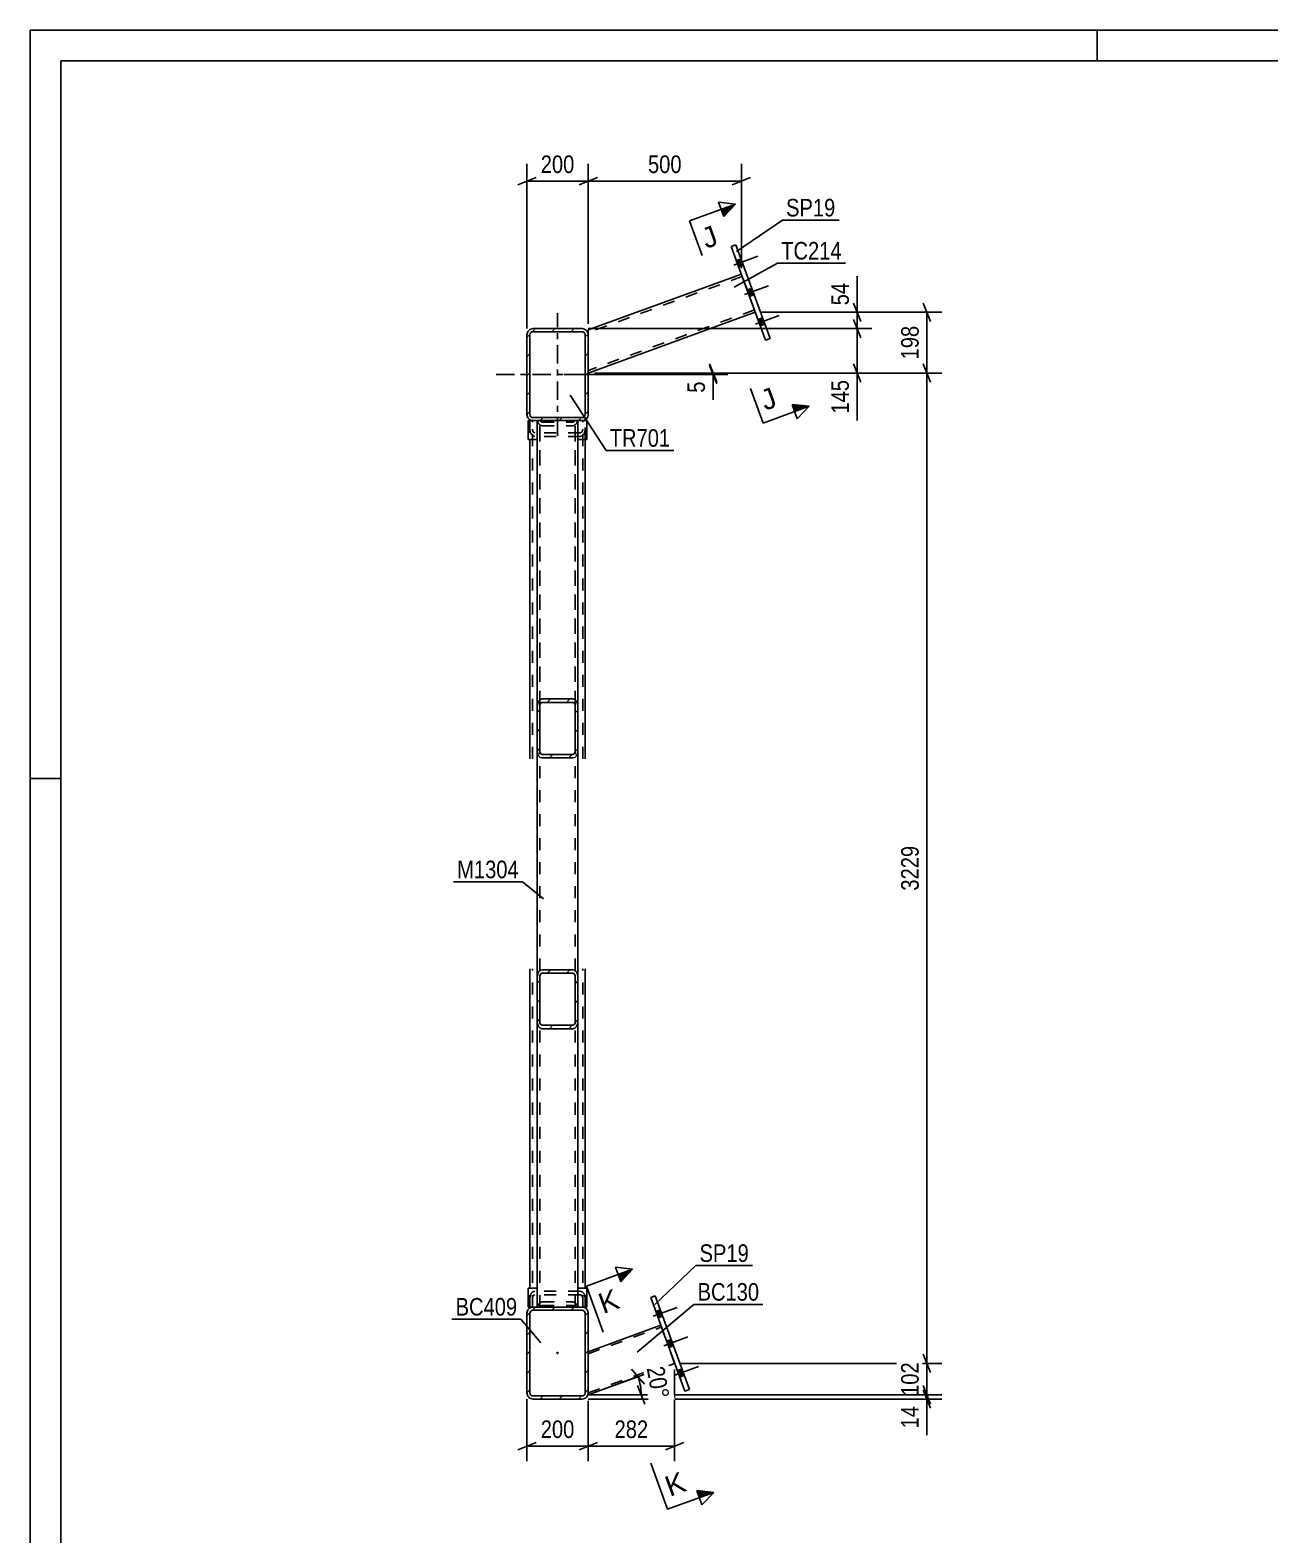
# Model space of a CAD drawing. Header units: millimetres. Extents: x 0 to 594, y 0 to 420.
# Drawn here: x 0 to 202.2, y 174.7 to 420 of the extents above; entities that cross this region are included whole.
import ezdxf

# ---------------------------------------------------------------- set-up
doc = ezdxf.new("R2010")
doc.units = ezdxf.units.MM
doc.linetypes.add('DXK_LINE_DOT2', pattern=[3.9198, 1.9599, -1.9599])
doc.linetypes.add('DXK_LINE_DOT3', pattern=[5.9187, 2.979, -0.9799, 0.9799, -0.9799])
doc.styles.add('Arial', font='ARIAL.TTF', dxfattribs={"height": 0.2})
doc.styles.add('Arial Narrow', font='ARIALN.TTF', dxfattribs={"height": 0.2})

# ---------------------------------------------------------------- blocks, each defined once
blk = doc.blocks.new('Unknown-761550045-1163')
at = {"color": 5, "linetype": 'Continuous'}
for p, q in [((594, 420), (0, 420)), ((0, 420), (0, 0)), ((174, 415), (174, 420)), ((589, 415), (5, 415)), ((5, 415), (5, 5)), ((5, 298), (0, 298))]:
    blk.add_line(p, q, dxfattribs=at)
blk = doc.blocks.new('Part-761550045-3131 - 3045')
at = {"linetype": 'Continuous'}
h = blk.add_hatch(dxfattribs=at)
h.set_pattern_fill('', scale=0.7, style=0, pattern_type=0)
h.set_pattern_definition([(45, (81.019, 197.8296), (-1.57154, 1.57154), [])])
h.paths.add_polyline_path([(81.02, 210.83), (81.02, 197.83), (81.1, 197.45), (81.31, 197.12), (81.64, 196.91), (82.02, 196.83), (90.02, 196.83), (90.4, 196.91), (90.73, 197.12), (90.94, 197.45), (91.02, 197.83), (91.02, 210.83), (90.94, 211.21), (90.73, 211.54), (90.4, 211.75), (90.02, 211.83), (82.02, 211.83), (81.64, 211.75), (81.31, 211.54), (81.1, 211.21)])
h.paths.add_polyline_path([(81.67, 211.18), (81.83, 211.29), (82.02, 211.33), (90.02, 211.33), (90.21, 211.29), (90.37, 211.18), (90.48, 211.02), (90.52, 210.83), (90.52, 197.83), (90.48, 197.64), (90.37, 197.48), (90.21, 197.37), (90.02, 197.33), (82.02, 197.33), (81.83, 197.37), (81.67, 197.48), (81.56, 197.64), (81.52, 197.83), (81.52, 210.83), (81.56, 211.02)])
blk.add_hatch(color=246, dxfattribs=at).paths.add_polyline_path([(86.02, 204.23, -1), (86.02, 204.43, -1)])
at = {"color": 2, "linetype": 'Continuous'}
for p, q in [((81.1, 211.21), (81.02, 210.83)), ((81.52, 210.83), (81.56, 211.02)), ((82.02, 211.83), (81.64, 211.75)), ((81.83, 211.29), (82.02, 211.33)), ((82.02, 211.83), (90.02, 211.83)), ((82.02, 211.33), (90.02, 211.33)), ((90.4, 211.75), (90.02, 211.83)), ((90.02, 211.33), (90.21, 211.29)), ((90.48, 211.02), (90.52, 210.83)), ((91.02, 210.83), (90.94, 211.21)), ((81.02, 197.83), (81.02, 210.83)), ((81.52, 197.83), (81.52, 210.83)), ((90.52, 197.83), (90.52, 210.83)), ((91.02, 197.83), (91.02, 210.83)), ((81.02, 197.83), (81.1, 197.45)), ((81.56, 197.64), (81.52, 197.83)), ((81.64, 196.91), (82.02, 196.83)), ((82.02, 197.33), (81.83, 197.37)), ((82.02, 197.33), (90.02, 197.33)), ((82.02, 196.83), (90.02, 196.83)), ((90.21, 197.37), (90.02, 197.33)), ((90.02, 196.83), (90.4, 196.91)), ((90.52, 197.83), (90.48, 197.64)), ((90.94, 197.45), (91.02, 197.83))]:
    blk.add_line(p, q, dxfattribs=at)
at = {"color": 246, "linetype": 'DXK_LINE_DOT2'}
blk.add_line((86.02, 204.33), (86.02, 204.33), dxfattribs=at)
at = {"color": 246, "linetype": 'Continuous'}
blk.add_circle((86.02, 204.33), 0.1, dxfattribs=at)
at = {"color": 2, "linetype": 'Continuous'}
for centre, radius, start, end in [((82.02, 210.83), 1, 112.5, 157.5), ((82.02, 210.83), 0.5, 112.5, 157.5), ((90.02, 210.83), 0.5, 22.5, 67.5), ((90.02, 210.83), 1, 22.5, 67.5), ((82.02, 197.83), 1, 202.5, 247.5), ((82.02, 197.83), 0.5, 202.5, 247.5), ((90.02, 197.83), 0.5, 292.5, 337.5), ((90.02, 197.83), 1, 292.5, 337.5)]:
    blk.add_arc(centre, radius, start, end, dxfattribs=at)
blk = doc.blocks.new('Part-761550045-3078 - 3045')
at = {"color": 7, "linetype": 'DXK_LINE_DOT2'}
for p, q in [((90.52, 356.33), (81.52, 356.33)), ((81.52, 356.33), (81.52, 353.25)), ((81.92, 301.19), (81.92, 356.33)), ((90.12, 301.19), (90.12, 356.33)), ((90.52, 353.25), (90.52, 356.33)), ((81.52, 354.92), (81.58, 354.47)), ((81.95, 354.7), (81.92, 354.92)), ((82.01, 353.84), (82.32, 353.75)), ((82.32, 354.34), (82.17, 354.38)), ((89.72, 354.34), (82.32, 354.34)), ((89.72, 353.75), (82.32, 353.75)), ((89.87, 354.38), (89.72, 354.34)), ((89.72, 353.75), (90.03, 353.84)), ((90.12, 354.92), (90.09, 354.7)), ((90.46, 354.47), (90.52, 354.92))]:
    blk.add_line(p, q, dxfattribs=at)
at = {"color": 2, "linetype": 'Continuous'}
for p, q in [((81.52, 301.19), (81.52, 353.25)), ((90.52, 301.19), (90.52, 353.25))]:
    blk.add_line(p, q, dxfattribs=at)
at = {"color": 7, "linetype": 'DXK_LINE_DOT2'}
for centre, radius, start, end in [((82.61, 354.72), 1.06, 193.2949, 235.5336), ((82.47, 354.82), 0.532, 193.2949, 235.5336), ((89.57, 354.82), 0.532, 304.4664, 346.7051), ((89.42, 354.72), 1.06, 304.4664, 346.7051)]:
    blk.add_arc(centre, radius, start, end, dxfattribs=at)
blk = doc.blocks.new('Part-761550045-3055 - 3045')
at = {"color": 2, "linetype": 'Continuous'}
for p, q in [((89.32, 214.91), (90.82, 214.91)), ((90.82, 211.83), (90.82, 214.91)), ((90.82, 211.83), (90.02, 211.83)), ((90.82, 211.83), (90.82, 211.83))]:
    blk.add_line(p, q, dxfattribs=at)
at = {"color": 7, "linetype": 'DXK_LINE_DOT2'}
for p, q in [((89.32, 211.83), (89.32, 214.91)), ((89.32, 214.91), (90.82, 214.91)), ((90.02, 211.83), (89.32, 211.83)), ((89.32, 211.83), (89.32, 211.83)), ((89.32, 211.83), (90.82, 211.83)), ((90.82, 211.83), (90.82, 211.83))]:
    blk.add_line(p, q, dxfattribs=at)
blk = doc.blocks.new('Part-761550045-3053 - 3045')
at = {"color": 7, "linetype": 'DXK_LINE_DOT2'}
for p, q in [((90.82, 356.33), (89.32, 356.33)), ((89.32, 356.33), (89.32, 356.33)), ((90.02, 356.33), (89.32, 356.33)), ((89.32, 353.25), (89.32, 356.33)), ((90.82, 356.33), (90.82, 356.33)), ((89.32, 353.25), (90.82, 353.25))]:
    blk.add_line(p, q, dxfattribs=at)
at = {"color": 2, "linetype": 'Continuous'}
for p, q in [((90.82, 356.33), (90.02, 356.33)), ((90.82, 356.33), (90.82, 356.33)), ((90.82, 353.25), (90.82, 356.33)), ((89.32, 353.25), (90.82, 353.25))]:
    blk.add_line(p, q, dxfattribs=at)
blk = doc.blocks.new('Part-761550045-3054 - 3045')
at = {"color": 2, "linetype": 'Continuous'}
for p, q in [((81.22, 211.83), (81.22, 214.91)), ((81.22, 214.91), (82.72, 214.91)), ((81.22, 211.83), (81.22, 211.83)), ((81.22, 211.83), (82.02, 211.83))]:
    blk.add_line(p, q, dxfattribs=at)
at = {"color": 7, "linetype": 'DXK_LINE_DOT2'}
for p, q in [((81.22, 214.91), (82.72, 214.91)), ((82.72, 211.83), (82.72, 214.91)), ((81.22, 211.83), (82.72, 211.83)), ((81.22, 211.83), (81.22, 211.83)), ((82.02, 211.83), (82.72, 211.83)), ((82.72, 211.83), (82.72, 211.83))]:
    blk.add_line(p, q, dxfattribs=at)
blk = doc.blocks.new('Bolt-761550045-3185 - 3045')
at = {"linetype": 'Continuous'}
for points in [[(115.2, 382.44), (115.58, 381.41), (116.33, 381.68), (115.95, 382.71)], [(115.2, 382.44), (115.58, 381.41), (116.33, 381.68), (115.95, 382.71)], [(115.2, 382.44), (115.58, 381.41), (116.33, 381.68), (115.95, 382.71)], [(116.95, 377.63), (117.33, 376.59), (118.08, 376.87), (117.71, 377.9)], [(116.95, 377.63), (117.33, 376.59), (118.08, 376.87), (117.71, 377.9)], [(118.71, 372.81), (119.08, 371.78), (119.83, 372.05), (119.46, 373.08)], [(118.71, 372.81), (119.08, 371.78), (119.83, 372.05), (119.46, 373.08)], [(118.71, 372.81), (119.08, 371.78), (119.83, 372.05), (119.46, 373.08)]]:
    blk.add_hatch(color=1, dxfattribs=at).paths.add_polyline_path(points)
at = {"color": 1, "linetype": 'Continuous'}
for p, q in [((114.78, 381.7), (118.68, 383.12)), ((114.78, 381.7), (118.68, 383.12)), ((114.78, 381.7), (118.68, 383.12)), ((115.2, 382.44), (115.95, 382.71)), ((115.2, 382.44), (115.95, 382.71)), ((115.2, 382.44), (115.95, 382.71)), ((115.58, 381.41), (116.33, 381.68)), ((115.58, 381.41), (116.33, 381.68)), ((115.58, 381.41), (116.33, 381.68)), ((116.53, 376.89), (120.43, 378.31)), ((116.53, 376.89), (120.43, 378.31)), ((116.95, 377.63), (117.71, 377.9)), ((116.95, 377.63), (117.71, 377.9)), ((117.33, 376.59), (118.08, 376.87)), ((117.33, 376.59), (118.08, 376.87)), ((118.28, 372.07), (122.18, 373.49)), ((118.28, 372.07), (122.18, 373.49)), ((118.28, 372.07), (122.18, 373.49)), ((118.71, 372.81), (119.46, 373.08)), ((118.71, 372.81), (119.46, 373.08)), ((118.71, 372.81), (119.46, 373.08)), ((119.08, 371.78), (119.83, 372.05)), ((119.08, 371.78), (119.83, 372.05)), ((119.08, 371.78), (119.83, 372.05))]:
    blk.add_line(p, q, dxfattribs=at)
blk = doc.blocks.new('Part-761550045-3121 - 3045')
at = {"color": 2, "linetype": 'Continuous'}
for p, q in [((115.11, 385.02), (114.36, 384.74)), ((114.36, 384.74), (119.92, 369.47)), ((120.67, 369.75), (115.11, 385.02)), ((119.92, 369.47), (120.67, 369.75))]:
    blk.add_line(p, q, dxfattribs=at)
blk = doc.blocks.new('Part-761550045-3068 - 3045')
at = {"color": 2, "linetype": 'Continuous'}
for p, q in [((81.22, 356.33), (81.22, 356.33)), ((81.22, 356.33), (82.02, 356.33)), ((81.22, 353.25), (81.22, 356.33)), ((82.72, 353.25), (81.22, 353.25))]:
    blk.add_line(p, q, dxfattribs=at)
at = {"color": 7, "linetype": 'DXK_LINE_DOT2'}
for p, q in [((82.72, 356.33), (81.22, 356.33)), ((81.22, 356.33), (81.22, 356.33)), ((82.02, 356.33), (82.72, 356.33)), ((82.72, 356.33), (82.72, 356.33)), ((82.72, 356.33), (82.72, 353.25)), ((81.22, 353.25), (82.72, 353.25))]:
    blk.add_line(p, q, dxfattribs=at)
blk = doc.blocks.new('Part-761550045-3094 - 3045')
at = {"color": 7, "linetype": 'DXK_LINE_DOT2'}
for p, q in [((82.72, 356.33), (89.32, 356.33)), ((82.72, 302.51), (82.72, 356.33)), ((83.12, 211.83), (83.12, 356.33)), ((88.92, 211.83), (88.92, 356.33)), ((89.32, 302.51), (89.32, 356.33)), ((82.72, 211.83), (82.72, 265.65)), ((89.32, 211.83), (89.32, 265.65)), ((89.32, 211.83), (82.72, 211.83))]:
    blk.add_line(p, q, dxfattribs=at)
at = {"color": 2, "linetype": 'Continuous'}
for p, q in [((82.72, 265.65), (82.72, 302.51)), ((89.32, 265.65), (89.32, 302.51))]:
    blk.add_line(p, q, dxfattribs=at)
blk = doc.blocks.new('Part-761550045-3100 - 3045')
at = {"color": 2, "linetype": 'Continuous'}
for p, q in [((91.02, 204.54), (102.86, 208.85)), ((91.02, 197.52), (105.11, 202.65)), ((91.02, 197.57), (91.02, 197.83)), ((91.02, 197.57), (91.02, 197.52))]:
    blk.add_line(p, q, dxfattribs=at)
at = {"color": 7, "linetype": 'DXK_LINE_DOT2'}
for p, q in [((91.02, 204.22), (102.96, 208.57)), ((105.11, 202.65), (102.86, 208.85)), ((91.02, 204.49), (91.02, 204.54)), ((91.02, 197.83), (91.02, 204.54)), ((91.02, 197.84), (105.01, 202.93))]:
    blk.add_line(p, q, dxfattribs=at)
blk = doc.blocks.new('Part-761550045-3101 - 3045')
at = {"color": 2, "linetype": 'Continuous'}
for p, q in [((81.52, 214.91), (81.52, 266.97)), ((90.52, 266.97), (90.52, 214.91))]:
    blk.add_line(p, q, dxfattribs=at)
at = {"color": 7, "linetype": 'DXK_LINE_DOT2'}
for p, q in [((81.92, 211.83), (81.92, 266.97)), ((90.12, 211.83), (90.12, 266.97)), ((81.52, 211.83), (81.52, 214.91)), ((81.58, 213.69), (81.52, 213.24)), ((81.92, 213.24), (81.95, 213.46)), ((82.32, 214.41), (82.01, 214.32)), ((82.17, 213.78), (82.32, 213.82)), ((89.72, 214.41), (82.32, 214.41)), ((89.72, 213.82), (82.32, 213.82)), ((90.03, 214.32), (89.72, 214.41)), ((89.72, 213.82), (89.87, 213.78)), ((90.09, 213.46), (90.12, 213.24)), ((90.52, 213.24), (90.46, 213.69)), ((90.52, 211.83), (90.52, 214.91)), ((81.52, 211.83), (90.52, 211.83))]:
    blk.add_line(p, q, dxfattribs=at)
for centre, radius, start, end in [((82.61, 213.44), 1.06, 124.4664, 166.7051), ((82.47, 213.34), 0.532, 124.4664, 166.7051), ((89.57, 213.34), 0.532, 13.2949, 55.5336), ((89.42, 213.44), 1.06, 13.2949, 55.5336)]:
    blk.add_arc(centre, radius, start, end, dxfattribs=at)
blk = doc.blocks.new('Part-761550045-3116 - 3045')
at = {"color": 2, "linetype": 'Continuous'}
for p, q in [((116.01, 380.21), (91.02, 371.11)), ((118.27, 374.01), (91.02, 364.09)), ((91.02, 371.11), (91.02, 370.33))]:
    blk.add_line(p, q, dxfattribs=at)
at = {"color": 7, "linetype": 'DXK_LINE_DOT2'}
for p, q in [((116.15, 379.83), (91.02, 370.69)), ((118.27, 374.01), (116.01, 380.21)), ((118.13, 374.38), (91.02, 364.51)), ((91.02, 371.11), (91.02, 370.86)), ((91.02, 364.09), (91.02, 370.33))]:
    blk.add_line(p, q, dxfattribs=at)
blk = doc.blocks.new('Bolt-761550045-3186 - 3045')
at = {"linetype": 'Continuous'}
for points in [[(102.04, 211.08), (102.42, 210.05), (103.17, 210.32), (102.8, 211.36)], [(102.04, 211.08), (102.42, 210.05), (103.17, 210.32), (102.8, 211.36)], [(102.04, 211.08), (102.42, 210.05), (103.17, 210.32), (102.8, 211.36)], [(103.8, 206.27), (104.17, 205.23), (104.93, 205.51), (104.55, 206.54)], [(103.8, 206.27), (104.17, 205.23), (104.93, 205.51), (104.55, 206.54)], [(105.55, 201.45), (105.93, 200.42), (106.68, 200.69), (106.3, 201.73)], [(105.55, 201.45), (105.93, 200.42), (106.68, 200.69), (106.3, 201.73)], [(105.55, 201.45), (105.93, 200.42), (106.68, 200.69), (106.3, 201.73)]]:
    blk.add_hatch(color=1, dxfattribs=at).paths.add_polyline_path(points)
at = {"color": 1, "linetype": 'Continuous'}
for p, q in [((101.62, 210.34), (105.52, 211.76)), ((101.62, 210.34), (105.52, 211.76)), ((101.62, 210.34), (105.52, 211.76)), ((102.04, 211.08), (102.8, 211.36)), ((102.04, 211.08), (102.8, 211.36)), ((102.04, 211.08), (102.8, 211.36)), ((102.42, 210.05), (103.17, 210.32)), ((102.42, 210.05), (103.17, 210.32)), ((102.42, 210.05), (103.17, 210.32)), ((103.38, 205.53), (107.27, 206.95)), ((103.38, 205.53), (107.27, 206.95)), ((103.8, 206.27), (104.55, 206.54)), ((103.8, 206.27), (104.55, 206.54)), ((104.17, 205.23), (104.93, 205.51)), ((104.17, 205.23), (104.93, 205.51)), ((105.13, 200.71), (109.03, 202.13)), ((105.13, 200.71), (109.03, 202.13)), ((105.13, 200.71), (109.03, 202.13)), ((105.55, 201.45), (106.3, 201.73)), ((105.55, 201.45), (106.3, 201.73)), ((105.55, 201.45), (106.3, 201.73)), ((105.93, 200.42), (106.68, 200.69)), ((105.93, 200.42), (106.68, 200.69)), ((105.93, 200.42), (106.68, 200.69))]:
    blk.add_line(p, q, dxfattribs=at)
blk = doc.blocks.new('Part-761550045-3126 - 3045')
at = {"color": 2, "linetype": 'Continuous'}
for p, q in [((101.96, 213.66), (101.21, 213.39)), ((107.52, 198.39), (101.96, 213.66)), ((101.21, 213.39), (106.76, 198.12)), ((106.76, 198.12), (107.52, 198.39))]:
    blk.add_line(p, q, dxfattribs=at)
blk = doc.blocks.new('Part-761550045-3168 - 3045')
at = {"linetype": 'Continuous'}
h = blk.add_hatch(dxfattribs=at)
h.set_pattern_fill('', scale=0.7, style=0, pattern_type=0)
h.set_pattern_definition([(45, (81.019, 357.3296), (-1.57154, 1.57154), [])])
h.paths.add_polyline_path([(81.02, 370.33), (81.02, 357.33), (81.1, 356.95), (81.31, 356.62), (81.64, 356.41), (82.02, 356.33), (90.02, 356.33), (90.4, 356.41), (90.73, 356.62), (90.94, 356.95), (91.02, 357.33), (91.02, 370.33), (90.94, 370.71), (90.73, 371.04), (90.4, 371.25), (90.02, 371.33), (82.02, 371.33), (81.64, 371.25), (81.31, 371.04), (81.1, 370.71)])
h.paths.add_polyline_path([(81.67, 370.68), (81.83, 370.79), (82.02, 370.83), (90.02, 370.83), (90.21, 370.79), (90.37, 370.68), (90.48, 370.52), (90.52, 370.33), (90.52, 357.33), (90.48, 357.14), (90.37, 356.98), (90.21, 356.87), (90.02, 356.83), (82.02, 356.83), (81.83, 356.87), (81.67, 356.98), (81.56, 357.14), (81.52, 357.33), (81.52, 370.33), (81.56, 370.52)])
at = {"color": 7, "linetype": 'DXK_LINE_DOT3'}
for p, q in [((86.02, 353.83), (86.02, 373.83)), ((76.02, 363.83), (96.02, 363.83))]:
    blk.add_line(p, q, dxfattribs=at)
at = {"color": 2, "linetype": 'Continuous'}
for p, q in [((81.1, 370.71), (81.02, 370.33)), ((81.52, 370.33), (81.56, 370.52)), ((82.02, 371.33), (81.64, 371.25)), ((81.83, 370.79), (82.02, 370.83)), ((82.02, 371.33), (90.02, 371.33)), ((82.02, 370.83), (90.02, 370.83)), ((90.4, 371.25), (90.02, 371.33)), ((90.02, 370.83), (90.21, 370.79)), ((90.48, 370.52), (90.52, 370.33)), ((91.02, 370.33), (90.94, 370.71)), ((81.02, 357.33), (81.02, 370.33)), ((81.52, 357.33), (81.52, 370.33)), ((90.52, 357.33), (90.52, 370.33)), ((91.02, 357.33), (91.02, 370.33)), ((81.02, 357.33), (81.1, 356.95)), ((81.56, 357.14), (81.52, 357.33)), ((81.64, 356.41), (82.02, 356.33)), ((82.02, 356.83), (81.83, 356.87)), ((82.02, 356.83), (90.02, 356.83)), ((82.02, 356.33), (90.02, 356.33)), ((90.21, 356.87), (90.02, 356.83)), ((90.02, 356.33), (90.4, 356.41)), ((90.52, 357.33), (90.48, 357.14)), ((90.94, 356.95), (91.02, 357.33))]:
    blk.add_line(p, q, dxfattribs=at)
for centre, radius, start, end in [((82.02, 370.33), 1, 112.5, 157.5), ((82.02, 370.33), 0.5, 112.5, 157.5), ((90.02, 370.33), 0.5, 22.5, 67.5), ((90.02, 370.33), 1, 22.5, 67.5), ((82.02, 357.33), 1, 202.5, 247.5), ((82.02, 357.33), 0.5, 202.5, 247.5), ((90.02, 357.33), 0.5, 292.5, 337.5), ((90.02, 357.33), 1, 292.5, 337.5)]:
    blk.add_arc(centre, radius, start, end, dxfattribs=at)
blk = doc.blocks.new('Part-761550045-3193 - 3045')
at = {"linetype": 'Continuous'}
h = blk.add_hatch(dxfattribs=at)
h.set_pattern_fill('', scale=0.7, style=0, pattern_type=0)
h.set_pattern_definition([(45, (82.719, 302.5065), (-1.57154, 1.57154), [])])
h.paths.add_polyline_path([(82.72, 309.8), (82.72, 302.51), (82.78, 302.06), (82.95, 301.68), (83.21, 301.43), (83.52, 301.34), (88.52, 301.34), (88.83, 301.43), (89.08, 301.68), (89.26, 302.06), (89.32, 302.51), (89.32, 309.8), (89.26, 310.25), (89.08, 310.63), (88.83, 310.88), (88.52, 310.97), (83.52, 310.97), (83.21, 310.88), (82.95, 310.63), (82.78, 310.25)])
h.paths.add_polyline_path([(83.24, 310.22), (83.37, 310.34), (83.52, 310.39), (88.52, 310.39), (88.67, 310.34), (88.8, 310.22), (88.89, 310.03), (88.92, 309.8), (88.92, 302.51), (88.89, 302.28), (88.8, 302.09), (88.67, 301.97), (88.52, 301.92), (83.52, 301.92), (83.37, 301.97), (83.24, 302.09), (83.15, 302.28), (83.12, 302.51), (83.12, 309.8), (83.15, 310.03)])
at = {"color": 2, "linetype": 'Continuous'}
for p, q in [((82.72, 309.8), (82.72, 356.33)), ((89.32, 309.8), (89.32, 356.33)), ((82.78, 310.25), (82.72, 309.8)), ((82.72, 302.51), (82.72, 309.8)), ((83.12, 309.8), (83.15, 310.03)), ((83.12, 302.51), (83.12, 309.8)), ((83.52, 310.97), (83.21, 310.88)), ((83.37, 310.34), (83.52, 310.39)), ((83.52, 310.97), (88.52, 310.97)), ((83.52, 310.39), (88.52, 310.39)), ((88.83, 310.88), (88.52, 310.97)), ((88.52, 310.39), (88.67, 310.34)), ((88.89, 310.03), (88.92, 309.8)), ((88.92, 302.51), (88.92, 309.8)), ((89.32, 309.8), (89.26, 310.25)), ((89.32, 302.51), (89.32, 309.8)), ((82.72, 302.51), (82.78, 302.06)), ((83.15, 302.28), (83.12, 302.51)), ((83.52, 301.92), (83.37, 301.97)), ((83.52, 301.92), (88.52, 301.92)), ((88.67, 301.97), (88.52, 301.92)), ((88.92, 302.51), (88.89, 302.28)), ((89.26, 302.06), (89.32, 302.51)), ((83.21, 301.43), (83.52, 301.34)), ((83.52, 301.34), (88.52, 301.34)), ((88.52, 301.34), (88.83, 301.43))]:
    blk.add_line(p, q, dxfattribs=at)
at = {"color": 7, "linetype": 'DXK_LINE_DOT2'}
for p, q in [((82.72, 356.33), (89.32, 356.33)), ((82.78, 356.22), (82.77, 356.33)), ((83.12, 302.51), (83.12, 356.33)), ((83.2, 356.33), (83.24, 356.26)), ((83.24, 356.26), (83.37, 356.13)), ((83.37, 356.13), (83.52, 356.09)), ((83.52, 356.09), (88.52, 356.09)), ((88.52, 356.09), (88.67, 356.13)), ((88.67, 356.13), (88.8, 356.26)), ((88.8, 356.26), (88.83, 356.33)), ((88.92, 302.51), (88.92, 356.33)), ((89.27, 356.33), (89.26, 356.22)), ((83.52, 355.5), (83.21, 355.59)), ((83.52, 355.5), (88.52, 355.5)), ((88.83, 355.59), (88.52, 355.5)), ((82.72, 302.51), (82.72, 309.8)), ((89.32, 302.51), (89.32, 309.8))]:
    blk.add_line(p, q, dxfattribs=at)
for centre, start, end in [((83.81, 356.47), 193.2949, 235.5336), ((88.22, 356.47), 304.4664, 346.7051)]:
    blk.add_arc(centre, 1.06, start, end, dxfattribs=at)
at = {"color": 2, "linetype": 'Continuous'}
for centre, radius, start, end in [((83.81, 310.01), 1.06, 124.4664, 166.7051), ((83.67, 309.91), 0.532, 124.4664, 166.7051), ((88.37, 309.91), 0.532, 13.2949, 55.5336), ((88.22, 310.01), 1.06, 13.2949, 55.5336), ((83.81, 302.3), 1.06, 193.2949, 235.5336), ((83.67, 302.41), 0.532, 193.2949, 235.5336), ((88.37, 302.41), 0.532, 304.4664, 346.7051), ((88.22, 302.3), 1.06, 304.4664, 346.7051)]:
    blk.add_arc(centre, radius, start, end, dxfattribs=at)
blk = doc.blocks.new('Part-761550045-3194 - 3045')
at = {"linetype": 'Continuous'}
h = blk.add_hatch(dxfattribs=at)
h.set_pattern_fill('', scale=0.7, style=0, pattern_type=0)
h.set_pattern_definition([(45, (82.719, 258.3542), (-1.57154, 1.57154), [])])
h.paths.add_polyline_path([(82.72, 265.65), (82.72, 258.35), (82.78, 257.91), (82.95, 257.53), (83.21, 257.28), (83.52, 257.19), (88.52, 257.19), (88.83, 257.28), (89.08, 257.53), (89.26, 257.91), (89.32, 258.35), (89.32, 265.65), (89.26, 266.1), (89.08, 266.48), (88.83, 266.73), (88.52, 266.82), (83.52, 266.82), (83.21, 266.73), (82.95, 266.48), (82.78, 266.1)])
h.paths.add_polyline_path([(83.24, 266.07), (83.37, 266.19), (83.52, 266.24), (88.52, 266.24), (88.67, 266.19), (88.8, 266.07), (88.89, 265.88), (88.92, 265.65), (88.92, 258.35), (88.89, 258.13), (88.8, 257.94), (88.67, 257.81), (88.52, 257.77), (83.52, 257.77), (83.37, 257.81), (83.24, 257.94), (83.15, 258.13), (83.12, 258.35), (83.12, 265.65), (83.15, 265.88)])
at = {"color": 2, "linetype": 'Continuous'}
for p, q in [((82.78, 266.1), (82.72, 265.65)), ((82.72, 258.35), (82.72, 265.65)), ((83.12, 265.65), (83.15, 265.88)), ((83.12, 258.35), (83.12, 265.65)), ((83.52, 266.82), (83.21, 266.73)), ((83.37, 266.19), (83.52, 266.24)), ((83.52, 266.82), (88.52, 266.82)), ((83.52, 266.24), (88.52, 266.24)), ((88.83, 266.73), (88.52, 266.82)), ((88.52, 266.24), (88.67, 266.19)), ((88.89, 265.88), (88.92, 265.65)), ((88.92, 258.35), (88.92, 265.65)), ((89.32, 265.65), (89.26, 266.1)), ((89.32, 258.35), (89.32, 265.65)), ((82.72, 211.83), (82.72, 258.35)), ((82.72, 258.35), (82.78, 257.91)), ((83.15, 258.13), (83.12, 258.35)), ((83.52, 257.77), (83.37, 257.81)), ((83.52, 257.77), (88.52, 257.77)), ((88.67, 257.81), (88.52, 257.77)), ((88.92, 258.35), (88.89, 258.13)), ((89.26, 257.91), (89.32, 258.35)), ((89.32, 211.83), (89.32, 258.35)), ((83.21, 257.28), (83.52, 257.19)), ((83.52, 257.19), (88.52, 257.19)), ((88.52, 257.19), (88.83, 257.28))]:
    blk.add_line(p, q, dxfattribs=at)
at = {"color": 7, "linetype": 'DXK_LINE_DOT2'}
for p, q in [((82.72, 258.35), (82.72, 265.65)), ((83.12, 211.83), (83.12, 265.65)), ((88.92, 211.83), (88.92, 265.65)), ((89.32, 258.35), (89.32, 265.65)), ((82.72, 211.83), (89.32, 211.83)), ((82.77, 211.83), (82.78, 211.93)), ((83.2, 211.83), (83.21, 211.85)), ((83.21, 212.57), (83.52, 212.66)), ((83.21, 211.85), (83.24, 211.9)), ((83.37, 212.03), (83.24, 211.9)), ((83.52, 212.07), (83.37, 212.03)), ((83.52, 212.66), (88.52, 212.66)), ((83.52, 212.07), (88.52, 212.07)), ((88.52, 212.66), (88.83, 212.57)), ((88.67, 212.03), (88.52, 212.07)), ((88.8, 211.9), (88.67, 212.03)), ((88.83, 211.83), (88.8, 211.9)), ((89.26, 211.93), (89.27, 211.83))]:
    blk.add_line(p, q, dxfattribs=at)
at = {"color": 2, "linetype": 'Continuous'}
for centre, radius, start, end in [((83.81, 265.86), 1.06, 124.4664, 166.7051), ((83.67, 265.75), 0.532, 124.4664, 166.7051), ((88.37, 265.75), 0.532, 13.2949, 55.5336), ((88.22, 265.86), 1.06, 13.2949, 55.5336), ((83.81, 258.15), 1.06, 193.2949, 235.5336), ((83.67, 258.25), 0.532, 193.2949, 235.5336), ((88.37, 258.25), 0.532, 304.4664, 346.7051), ((88.22, 258.15), 1.06, 304.4664, 346.7051)]:
    blk.add_arc(centre, radius, start, end, dxfattribs=at)
at = {"color": 7, "linetype": 'DXK_LINE_DOT2'}
for centre, start, end in [((83.81, 211.69), 124.4664, 166.7051), ((88.22, 211.69), 13.2949, 55.5336)]:
    blk.add_arc(centre, 1.06, start, end, dxfattribs=at)
blk = doc.blocks.new('StraightDimension-761550045-11286 - 3045')
at = {"color": 7, "linetype": 'Continuous'}
for p, q in [((105.11, 201.65), (105.11, 186.73)), ((91.02, 196.52), (91.02, 186.73)), ((92.52, 189.73), (89.52, 188.53)), ((91.02, 189.13), (105.11, 189.13)), ((103.61, 188.53), (106.61, 189.73))]:
    blk.add_line(p, q, dxfattribs=at)
at = {"color": 0}
blk.add_wipeout([(101.41, 189.88), (101.41, 194.08), (94.72, 194.08), (94.72, 189.88)], dxfattribs=at)
at = {"color": 3, "style": 'Arial Narrow'}
blk.add_text('282', height=2.863, dxfattribs=at).set_placement((95.32, 190.48))
blk = doc.blocks.new('StraightDimension-761550045-11287 - 3045')
at = {"color": 7, "linetype": 'Continuous'}
for p, q in [((81.02, 196.83), (81.02, 186.73)), ((91.02, 196.52), (91.02, 186.73)), ((79.52, 188.53), (82.52, 189.73)), ((81.02, 189.13), (91.02, 189.13)), ((92.52, 189.73), (89.52, 188.53))]:
    blk.add_line(p, q, dxfattribs=at)
at = {"color": 0}
blk.add_wipeout([(89.36, 189.88), (89.36, 194.08), (82.68, 194.08), (82.68, 189.88)], dxfattribs=at)
at = {"color": 3, "style": 'Arial Narrow'}
blk.add_text('200', height=2.863, dxfattribs=at).set_placement((83.28, 190.48))
blk = doc.blocks.new('StraightDimension-761550045-11127 - 3045')
at = {"color": 7, "linetype": 'Continuous'}
for p, q in [((145.67, 375.51), (146.87, 372.51)), ((119.27, 374.01), (148.67, 374.01)), ((146.27, 364.09), (146.27, 374.01)), ((146.87, 362.59), (145.67, 365.59)), ((92.02, 364.09), (148.67, 364.09))]:
    blk.add_line(p, q, dxfattribs=at)
at = {"color": 0}
blk.add_wipeout([(145.52, 372.39), (141.32, 372.39), (141.32, 365.71), (145.52, 365.71)], dxfattribs=at)
at = {"color": 3, "style": 'Arial Narrow'}
blk.add_text('198', height=2.863, rotation=90.0002, dxfattribs=at).set_placement((144.92, 366.31))
blk = doc.blocks.new('StraightDimension-761550045-11128 - 3045')
at = {"color": 7, "linetype": 'Continuous'}
for p, q in [((146.87, 362.59), (145.67, 365.59)), ((92.02, 364.09), (148.67, 364.09)), ((146.27, 202.64), (146.27, 364.09)), ((145.67, 204.14), (146.87, 201.14)), ((106.07, 202.64), (148.67, 202.64))]:
    blk.add_line(p, q, dxfattribs=at)
at = {"color": 0}
blk.add_wipeout([(145.52, 287.62), (141.32, 287.62), (141.32, 279.11), (145.52, 279.11)], dxfattribs=at)
at = {"color": 3, "style": 'Arial Narrow'}
blk.add_text('3229', height=2.863, rotation=90.0002, dxfattribs=at).set_placement((144.92, 279.71))
blk = doc.blocks.new('StraightDimension-761550045-11129 - 3045')
at = {"color": 7, "linetype": 'Continuous'}
for p, q in [((145.67, 204.14), (146.87, 201.14)), ((106.07, 202.64), (148.67, 202.64)), ((146.27, 197.52), (146.27, 202.64)), ((146.87, 196.02), (145.67, 199.02)), ((92.02, 197.52), (148.67, 197.52))]:
    blk.add_line(p, q, dxfattribs=at)
at = {"color": 0}
blk.add_wipeout([(145.52, 203.42), (141.32, 203.42), (141.32, 196.74), (145.52, 196.74)], dxfattribs=at)
at = {"color": 3, "style": 'Arial Narrow'}
blk.add_text('102', height=2.863, rotation=90.0002, dxfattribs=at).set_placement((144.92, 197.34))
blk = doc.blocks.new('StraightDimension-761550045-11130 - 3045')
at = {"color": 7, "linetype": 'Continuous'}
for p, q in [((145.67, 199.02), (146.87, 196.02)), ((91.02, 196.83), (148.67, 196.83)), ((92.02, 197.52), (148.67, 197.52)), ((146.87, 195.33), (145.67, 198.33)), ((146.27, 196.83), (146.27, 197.52))]:
    blk.add_line(p, q, dxfattribs=at)
at = {"color": 0}
blk.add_wipeout([(145.52, 196.3), (141.32, 196.3), (141.32, 191.45), (145.52, 191.45)], dxfattribs=at)
at = {"color": 7, "linetype": 'Continuous'}
blk.add_line((146.27, 196.83), (146.27, 190.92), dxfattribs=at)
blk.add_line((146.27, 196.83), (146.27, 190.92), dxfattribs=at)
at = {"color": 3, "style": 'Arial Narrow'}
blk.add_text('14', height=2.863, rotation=90.0002, dxfattribs=at).set_placement((144.92, 192.05))
blk = doc.blocks.new('StraightDimension-761550045-11174 - 3045')
at = {"color": 7, "linetype": 'Continuous'}
for p, q in [((134.28, 375.51), (135.48, 372.51)), ((119.27, 374.01), (137.28, 374.01)), ((134.88, 371.33), (134.88, 374.01)), ((91.02, 371.33), (137.28, 371.33)), ((135.48, 369.83), (134.28, 372.83))]:
    blk.add_line(p, q, dxfattribs=at)
at = {"color": 0}
blk.add_wipeout([(134.13, 379.39), (129.93, 379.39), (129.93, 374.53), (134.13, 374.53)], dxfattribs=at)
at = {"color": 7, "linetype": 'Continuous'}
blk.add_line((134.88, 374.01), (134.88, 379.91), dxfattribs=at)
blk.add_line((134.88, 374.01), (134.88, 379.91), dxfattribs=at)
at = {"color": 3, "style": 'Arial Narrow'}
blk.add_text('54', height=2.863, rotation=90.0002, dxfattribs=at).set_placement((133.53, 375.13))
blk = doc.blocks.new('StraightDimension-761550045-11175 - 3045')
at = {"color": 7, "linetype": 'Continuous'}
for p, q in [((91.02, 371.33), (137.28, 371.33)), ((134.28, 372.83), (135.48, 369.83)), ((134.88, 364.09), (134.88, 371.33)), ((135.48, 362.59), (134.28, 365.59)), ((92.02, 364.09), (137.28, 364.09))]:
    blk.add_line(p, q, dxfattribs=at)
at = {"color": 0}
blk.add_wipeout([(134.13, 363.56), (129.93, 363.56), (129.93, 356.88), (134.13, 356.88)], dxfattribs=at)
at = {"color": 7, "linetype": 'Continuous'}
blk.add_line((134.88, 364.09), (134.88, 356.35), dxfattribs=at)
blk.add_line((134.88, 364.09), (134.88, 356.35), dxfattribs=at)
at = {"color": 3, "style": 'Arial Narrow'}
blk.add_text('145', height=2.863, rotation=90.0002, dxfattribs=at).set_placement((133.53, 357.48))
blk = doc.blocks.new('StraightDimension-761550045-11202 - 3045')
at = {"color": 7, "linetype": 'Continuous'}
for p, q in [((110.81, 365.59), (112.01, 362.59)), ((87.02, 363.83), (113.81, 363.83)), ((92.02, 364.09), (113.81, 364.09)), ((112.01, 362.33), (110.81, 365.33)), ((111.41, 363.83), (111.41, 364.09))]:
    blk.add_line(p, q, dxfattribs=at)
at = {"color": 0}
blk.add_wipeout([(110.66, 363.3), (106.46, 363.3), (106.46, 360.28), (110.66, 360.28)], dxfattribs=at)
at = {"color": 7, "linetype": 'Continuous'}
blk.add_line((111.41, 363.83), (111.41, 359.75), dxfattribs=at)
blk.add_line((111.41, 363.83), (111.41, 359.75), dxfattribs=at)
at = {"color": 3, "style": 'Arial Narrow'}
blk.add_text('5', height=2.86, rotation=90.0002, dxfattribs=at).set_placement((110.06, 360.88))
blk = doc.blocks.new('StraightDimension-761550045-11250 - 3045')
at = {"color": 7, "linetype": 'Continuous'}
for p, q in [((91.02, 372.11), (91.02, 398.2)), ((116.01, 381.21), (116.01, 398.2)), ((92.52, 395.95), (89.52, 394.75)), ((91.02, 395.35), (116.01, 395.35)), ((114.51, 394.75), (117.51, 395.95))]:
    blk.add_line(p, q, dxfattribs=at)
at = {"color": 0}
blk.add_wipeout([(106.86, 396.1), (106.86, 400.3), (100.17, 400.3), (100.17, 396.1)], dxfattribs=at)
at = {"color": 3, "style": 'Arial Narrow'}
blk.add_text('500', height=2.863, dxfattribs=at).set_placement((100.77, 396.7))
blk = doc.blocks.new('StraightDimension-761550045-11251 - 3045')
at = {"color": 7, "linetype": 'Continuous'}
for p, q in [((81.02, 371.33), (81.02, 398.2)), ((91.02, 372.11), (91.02, 398.2)), ((79.52, 394.75), (82.52, 395.95)), ((81.02, 395.35), (91.02, 395.35)), ((92.52, 395.95), (89.52, 394.75))]:
    blk.add_line(p, q, dxfattribs=at)
at = {"color": 0}
blk.add_wipeout([(89.36, 396.1), (89.36, 400.3), (82.68, 400.3), (82.68, 396.1)], dxfattribs=at)
at = {"color": 3, "style": 'Arial Narrow'}
blk.add_text('200', height=2.863, dxfattribs=at).set_placement((83.28, 396.7))
blk = doc.blocks.new('AngleDimension-761550045-11316 - 3045')
at = {"color": 7, "linetype": 'Continuous'}
for p, q in [((98.07, 201.68), (100.22, 199.27)), ((99.14, 200.48), (91.02, 197.52)), ((100.26, 196.02), (99.06, 199.02)), ((99.66, 197.52), (91.02, 197.52)), ((92.02, 197.52), (99.66, 197.52))]:
    blk.add_line(p, q, dxfattribs=at)
blk.add_arc((91.02, 197.52), 8.64, 360, 19.9999, dxfattribs=at)
at = {"color": 0}
blk.add_wipeout([(100.98, 196), (105.12, 196.73), (103.99, 203.09), (99.86, 202.36)], dxfattribs=at)
at = {"color": 3, "style": 'Arial Narrow'}
blk.add_text('20°', height=2.863, rotation=-80.0021, dxfattribs=at).set_placement((100.55, 201.87))
blk = doc.blocks.new('Mark-761550045-3090 - 3045')
at = {"color": 0}
blk.add_wipeout([(79.7, 281.74), (79.7, 284.74), (69.65, 284.74), (69.65, 281.74)], dxfattribs=at)
blk.add_wipeout([(79.7, 281.74), (79.7, 284.74), (69.65, 284.74), (69.65, 281.74)], dxfattribs=at)
at = {"color": 30, "linetype": 'Continuous'}
for p in [(69.05, 281.14), (83.72, 278.37)]:
    blk.add_line(p, (80.3, 281.14), dxfattribs=at)
at = {"color": 3, "style": 'Arial Narrow'}
blk.add_text('M1304', height=2.863, dxfattribs=at).set_placement((69.65, 281.74))
blk = doc.blocks.new('Mark-761550045-3096 - 3045')
at = {"color": 0}
blk.add_wipeout([(118.91, 212.87), (118.91, 215.87), (108.86, 215.87), (108.86, 212.87)], dxfattribs=at)
blk.add_wipeout([(118.91, 212.87), (118.91, 215.87), (108.86, 215.87), (108.86, 212.87)], dxfattribs=at)
at = {"color": 30, "linetype": 'Continuous'}
for p, q in [((99, 204.47), (108.26, 212.27)), ((108.26, 212.27), (119.51, 212.27))]:
    blk.add_line(p, q, dxfattribs=at)
at = {"color": 3, "style": 'Arial Narrow'}
blk.add_text('BC130', height=2.863, dxfattribs=at).set_placement((108.86, 212.87))
blk = doc.blocks.new('Mark-761550045-3164 - 3045')
at = {"color": 0}
blk.add_wipeout([(104.4, 352.08), (104.4, 355.08), (94.53, 355.08), (94.53, 352.08)], dxfattribs=at)
blk.add_wipeout([(104.4, 352.08), (104.4, 355.08), (94.53, 355.08), (94.53, 352.08)], dxfattribs=at)
at = {"color": 30, "linetype": 'Continuous'}
for p, q in [((88.07, 360.46), (93.93, 351.48)), ((93.93, 351.48), (105, 351.48))]:
    blk.add_line(p, q, dxfattribs=at)
at = {"color": 3, "style": 'Arial Narrow'}
blk.add_text('TR701', height=2.863, dxfattribs=at).set_placement((94.53, 352.08))
blk = doc.blocks.new('Mark-761550045-3112 - 3045')
at = {"color": 0}
blk.add_wipeout([(132.36, 382.6), (132.36, 385.6), (122.5, 385.6), (122.5, 382.6)], dxfattribs=at)
blk.add_wipeout([(132.36, 382.6), (132.36, 385.6), (122.5, 385.6), (122.5, 382.6)], dxfattribs=at)
at = {"color": 30, "linetype": 'Continuous'}
for p, q in [((114.84, 378.11), (121.9, 382)), ((121.9, 382), (132.96, 382))]:
    blk.add_line(p, q, dxfattribs=at)
at = {"color": 3, "style": 'Arial Narrow'}
blk.add_text('TC214', height=2.863, dxfattribs=at).set_placement((122.5, 382.6))
blk = doc.blocks.new('Mark-761550045-3117 - 3045')
at = {"color": 0}
blk.add_wipeout([(131.33, 389.62), (131.33, 392.62), (123.29, 392.62), (123.29, 389.62)], dxfattribs=at)
blk.add_wipeout([(131.33, 389.62), (131.33, 392.62), (123.29, 392.62), (123.29, 389.62)], dxfattribs=at)
at = {"color": 30, "linetype": 'Continuous'}
for p, q in [((115.22, 383.92), (122.69, 389.02)), ((122.69, 389.02), (131.93, 389.02))]:
    blk.add_line(p, q, dxfattribs=at)
at = {"color": 3, "style": 'Arial Narrow'}
blk.add_text('SP19', height=2.863, dxfattribs=at).set_placement((123.29, 389.62))
blk = doc.blocks.new('Mark-761550045-3122 - 3045')
at = {"color": 0}
blk.add_wipeout([(117.22, 219.19), (117.22, 222.19), (109.18, 222.19), (109.18, 219.19)], dxfattribs=at)
blk.add_wipeout([(117.22, 219.19), (117.22, 222.19), (109.18, 222.19), (109.18, 219.19)], dxfattribs=at)
at = {"color": 30, "linetype": 'Continuous'}
for p, q in [((101.87, 212.26), (108.58, 218.59)), ((108.58, 218.59), (117.82, 218.59))]:
    blk.add_line(p, q, dxfattribs=at)
at = {"color": 3, "style": 'Arial Narrow'}
blk.add_text('SP19', height=2.863, dxfattribs=at).set_placement((109.18, 219.19))
blk = doc.blocks.new('Mark-761550045-3127 - 3045')
at = {"color": 0}
blk.add_wipeout([(79.45, 210.44), (79.45, 213.44), (69.4, 213.44), (69.4, 210.44)], dxfattribs=at)
blk.add_wipeout([(79.45, 210.44), (79.45, 213.44), (69.4, 213.44), (69.4, 210.44)], dxfattribs=at)
at = {"color": 30, "linetype": 'Continuous'}
for p in [(68.8, 209.84), (83.29, 206.02)]:
    blk.add_line(p, (80.05, 209.84), dxfattribs=at)
at = {"color": 3, "style": 'Arial Narrow'}
blk.add_text('BC409', height=2.863, dxfattribs=at).set_placement((69.4, 210.44))
blk = doc.blocks.new('SectionMark-761550045-10411 - 3045')
at = {"linetype": 'Continuous'}
blk.add_hatch(color=6, dxfattribs=at).paths.add_polyline_path([(124.7, 357.81), (124.27, 358.99), (127.05, 358.67)])
at = {"color": 6, "linetype": 'Continuous'}
for p, q in [((112.27, 391.95), (115.05, 391.63)), ((127.05, 358.67), (124.27, 358.99)), ((124.27, 358.99), (125.12, 356.64)), ((127.05, 358.67), (125.12, 356.64))]:
    blk.add_line(p, q, dxfattribs=at)
at = {"color": 0, "linetype": 'Continuous'}
for points in [[(112.46, 385.11), (111.26, 388.39), (109.07, 387.6), (110.27, 384.31)], [(122.06, 358.72), (120.87, 362.01), (118.67, 361.21), (119.87, 357.92)]]:
    blk.add_wipeout(points, dxfattribs=at)
at = {"linetype": 'Continuous'}
blk.add_hatch(color=6, dxfattribs=at).paths.add_polyline_path([(113.13, 389.6), (112.7, 390.78), (115.05, 391.63)])
at = {"color": 6, "linetype": 'Continuous'}
for p, q in [((107.53, 388.9), (115.05, 391.63)), ((113.13, 389.6), (112.27, 391.95)), ((115.05, 391.63), (113.13, 389.6)), ((107.53, 388.9), (109.58, 383.26)), ((119.53, 355.93), (117.48, 361.57)), ((119.53, 355.93), (127.05, 358.67))]:
    blk.add_line(p, q, dxfattribs=at)
at = {"color": 3, "linetype": 'Continuous', "style": 'Arial'}
for p in [(110.27, 384.31), (119.87, 357.92)]:
    blk.add_text('J', height=3.34, rotation=20.002, dxfattribs=at).set_placement(p)
blk = doc.blocks.new('SectionMark-761550045-12449 - 3045')
at = {"linetype": 'Continuous'}
blk.add_hatch(color=6, dxfattribs=at).paths.add_polyline_path([(109.14, 180.76), (108.72, 181.94), (111.49, 181.62)])
at = {"color": 6, "linetype": 'Continuous'}
for p, q in [((95.48, 218.31), (98.25, 217.99)), ((111.49, 181.62), (108.72, 181.94)), ((108.72, 181.94), (109.57, 179.59)), ((111.49, 181.62), (109.57, 179.59))]:
    blk.add_line(p, q, dxfattribs=at)
at = {"color": 0, "linetype": 'Continuous'}
for points in [[(96.39, 211.73), (95.2, 215.02), (92.27, 213.95), (93.47, 210.67)], [(107.24, 181.93), (106.04, 185.22), (103.12, 184.16), (104.32, 180.87)]]:
    blk.add_wipeout(points, dxfattribs=at)
at = {"linetype": 'Continuous'}
blk.add_hatch(color=6, dxfattribs=at).paths.add_polyline_path([(96.33, 215.96), (95.9, 217.14), (98.25, 217.99)])
at = {"color": 6, "linetype": 'Continuous'}
for p, q in [((90.74, 215.26), (98.25, 217.99)), ((96.33, 215.96), (95.48, 218.31)), ((98.25, 217.99), (96.33, 215.96)), ((90.74, 215.26), (93.47, 207.74)), ((103.97, 178.88), (101.24, 186.4)), ((103.97, 178.88), (111.49, 181.62))]:
    blk.add_line(p, q, dxfattribs=at)
at = {"color": 3, "linetype": 'Continuous', "style": 'Arial'}
for p in [(93.47, 210.67), (104.32, 180.87)]:
    blk.add_text('K', height=3.34, rotation=20.002, dxfattribs=at).set_placement(p)

msp = doc.modelspace()

# ---------------------------------------------------------------- block references
for name in ['Unknown-761550045-1163', 'Part-761550045-3121 - 3045', 'Bolt-761550045-3185 - 3045', 'Part-761550045-3116 - 3045', 'Part-761550045-3168 - 3045', 'Part-761550045-3068 - 3045', 'Part-761550045-3078 - 3045', 'Part-761550045-3094 - 3045', 'Part-761550045-3193 - 3045', 'Part-761550045-3053 - 3045', 'Part-761550045-3101 - 3045', 'Part-761550045-3194 - 3045', 'Part-761550045-3054 - 3045', 'Part-761550045-3055 - 3045', 'Part-761550045-3126 - 3045', 'Part-761550045-3131 - 3045', 'Bolt-761550045-3186 - 3045', 'Part-761550045-3100 - 3045']:
    msp.add_blockref(name, (0, 0))

# ---------------------------------------------------------------- next in the draw order: block references
for name in ['StraightDimension-761550045-11127 - 3045', 'Mark-761550045-3090 - 3045', 'Mark-761550045-3127 - 3045', 'StraightDimension-761550045-11286 - 3045']:
    msp.add_blockref(name, (0, 0))

# ---------------------------------------------------------------- next in the draw order: block references
for name in ['StraightDimension-761550045-11174 - 3045', 'StraightDimension-761550045-11128 - 3045', 'StraightDimension-761550045-11287 - 3045']:
    msp.add_blockref(name, (0, 0))

# ---------------------------------------------------------------- next in the draw order: block references
for name in ['StraightDimension-761550045-11175 - 3045', 'StraightDimension-761550045-11129 - 3045']:
    msp.add_blockref(name, (0, 0))

# ---------------------------------------------------------------- next in the draw order: block references
for name in ['StraightDimension-761550045-11250 - 3045', 'StraightDimension-761550045-11202 - 3045', 'Mark-761550045-3096 - 3045', 'StraightDimension-761550045-11130 - 3045']:
    msp.add_blockref(name, (0, 0))

# ---------------------------------------------------------------- next in the draw order: block references
for name in ['StraightDimension-761550045-11251 - 3045', 'Mark-761550045-3112 - 3045', 'Mark-761550045-3164 - 3045', 'Mark-761550045-3122 - 3045', 'AngleDimension-761550045-11316 - 3045']:
    msp.add_blockref(name, (0, 0))

# ---------------------------------------------------------------- next in the draw order: block references
for name in ['Mark-761550045-3117 - 3045', 'SectionMark-761550045-12449 - 3045']:
    msp.add_blockref(name, (0, 0))

# ---------------------------------------------------------------- next in the draw order: block references
msp.add_blockref('SectionMark-761550045-10411 - 3045', (0, 0))

doc.saveas('drawing.dxf')
